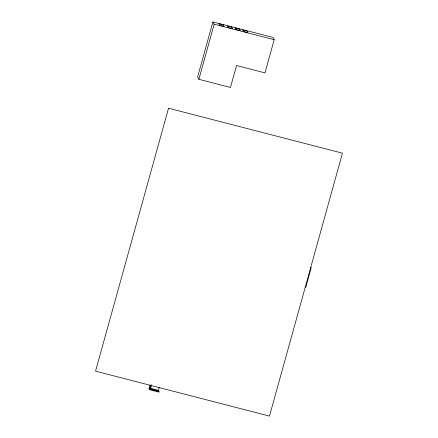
<?xml version="1.0" encoding="UTF-8"?>
<svg xmlns="http://www.w3.org/2000/svg" width="438" height="438" viewBox="0 0 438 438"><rect width="100%" height="100%" fill="white"/><g stroke="black" fill="none" stroke-linecap="round" stroke-linejoin="round"><path stroke-width="0.66" d="M212.912 21.9L197.62 77.006L198.874 79.305L230.465 87.463L236.553 65.525L264.985 72.872L274.188 39.705L272.934 37.411L212.912 21.9L214.171 24.2L198.874 79.305M150.239 389.738L149.61 389.574L149.084 388.605L150.081 385.013M149.884 388.145L158.556 390.384L159.18 391.523L150.508 389.283L149.884 388.145L150.71 385.172M149.61 389.574L151.033 384.958M150.415 389.108L151.57 384.947M158.381 390.34L159.208 387.367M149.708 388.769L150.333 389.908L159.005 392.147L158.381 391.008L158.556 390.384M305.653 287.706L311.237 267.591L310.115 267.3M214.171 24.2L274.188 39.705M149.084 388.605L158.381 391.008M168.526 108.224L95.55 371.156L269.474 416.1L342.45 153.169L168.526 108.224M223.21 24.933L218.786 23.794L219.63 25.333L224.053 26.477L223.21 24.933M231.724 27.134L227.3 25.995L228.143 27.534L232.567 28.678L231.724 27.134M239.515 29.149L235.091 28.005L235.934 29.543L240.358 30.687L239.515 29.149M246.999 31.082L242.575 29.937L243.418 31.481L247.842 32.626L246.999 31.082"/></g></svg>
